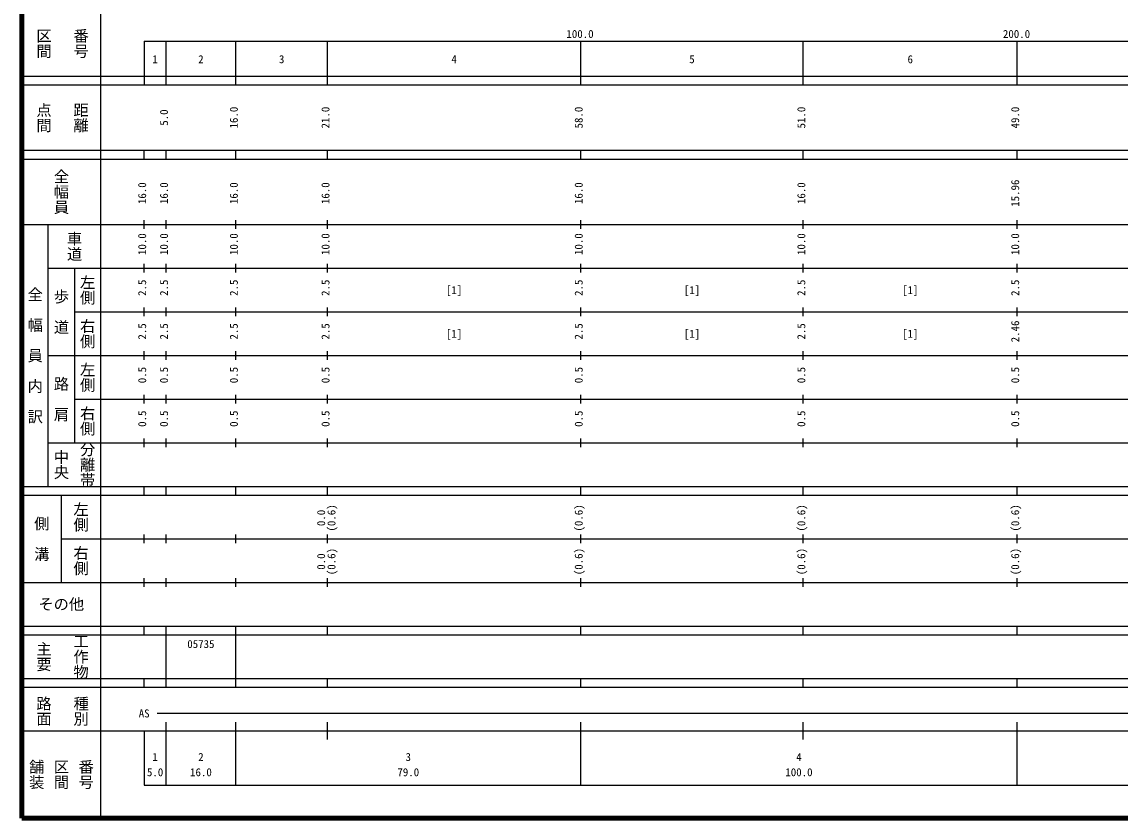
# Model space of a CAD drawing. Units: millimetres on the paper, enlarged 1000 times. Extents: x 40000 to 680000, y 20000 to 380000.
# Drawn here: x 40000 to 291558, y 20000 to 202409 of the extents above; entities that cross this region are included whole.
import ezdxf
from ezdxf.enums import TextEntityAlignment as Align

# ---------------------------------------------------------------- set-up
doc = ezdxf.new("R2010")
doc.units = ezdxf.units.MM
doc.header["$LTSCALE"] = 1000
doc.layers.add('M-TTL', color=2, linetype='Continuous', lineweight=140)
doc.layers.add('M-TTL-BAND', color=7, linetype='Continuous', lineweight=25)
doc.styles.add('@ＭＳ ゴシック', font='')
doc.styles.add('ＭＳ ゴシック', font='')
doc.styles.get('@ＭＳ ゴシック').set_extended_font_data('@MS Gothic')
doc.styles.get('ＭＳ ゴシック').set_extended_font_data('MS Gothic')

msp = doc.modelspace()

# ---------------------------------------------------------------- linework, layer by layer
at = {"layer": 'M-TTL'}
for p, q in [((40000, 380000), (40000, 20000)), ((40000, 20000), (680000, 20000))]:
    msp.add_line(p, q, dxfattribs=at)
at = {"layer": 'M-TTL-BAND'}
for p, q in [((58000, 370000), (58000, 20000)), ((68000, 198000), (579000, 198000)), ((68000, 198000), (68000, 188000)), ((73000, 188000), (73000, 198000)), ((89000, 188000), (89000, 198000)), ((110000, 188000), (110000, 198000)), ((168000, 188000), (168000, 198000)), ((219000, 188000), (219000, 198000)), ((268000, 188000), (268000, 198000)), ((40000, 190000), (579000, 190000)), ((40000, 188000), (579000, 188000)), ((40000, 173000), (579000, 173000)), ((68000, 171000), (68000, 173000)), ((73000, 171000), (73000, 173000)), ((89000, 171000), (89000, 173000)), ((110000, 171000), (110000, 173000)), ((168000, 171000), (168000, 173000)), ((219000, 171000), (219000, 173000)), ((268000, 171000), (268000, 173000)), ((40000, 171000), (579000, 171000)), ((40000, 156000), (579000, 156000)), ((46000, 96000), (46000, 156000)), ((68000, 155000), (68000, 157000)), ((73000, 155000), (73000, 157000)), ((89000, 155000), (89000, 157000)), ((110000, 155000), (110000, 157000)), ((168000, 155000), (168000, 157000)), ((219000, 155000), (219000, 157000)), ((268000, 155000), (268000, 157000)), ((46000, 146000), (579000, 146000)), ((52000, 146000), (52000, 106000)), ((68000, 145000), (68000, 147000)), ((73000, 145000), (73000, 147000)), ((89000, 145000), (89000, 147000)), ((110000, 145000), (110000, 147000)), ((168000, 145000), (168000, 147000)), ((219000, 145000), (219000, 147000)), ((268000, 145000), (268000, 147000)), ((52000, 136000), (579000, 136000)), ((68000, 135000), (68000, 137000)), ((73000, 135000), (73000, 137000)), ((89000, 135000), (89000, 137000)), ((110000, 135000), (110000, 137000)), ((168000, 135000), (168000, 137000)), ((219000, 135000), (219000, 137000)), ((268000, 135000), (268000, 137000)), ((46000, 126000), (579000, 126000)), ((68000, 125000), (68000, 127000)), ((73000, 125000), (73000, 127000)), ((89000, 125000), (89000, 127000)), ((110000, 125000), (110000, 127000)), ((168000, 125000), (168000, 127000)), ((219000, 125000), (219000, 127000)), ((268000, 125000), (268000, 127000)), ((52000, 116000), (579000, 116000)), ((68000, 115000), (68000, 117000)), ((73000, 115000), (73000, 117000)), ((89000, 115000), (89000, 117000)), ((110000, 115000), (110000, 117000)), ((168000, 115000), (168000, 117000)), ((219000, 115000), (219000, 117000)), ((268000, 115000), (268000, 117000)), ((46000, 106000), (579000, 106000)), ((68000, 105000), (68000, 107000)), ((73000, 105000), (73000, 107000)), ((89000, 105000), (89000, 107000)), ((110000, 105000), (110000, 107000)), ((168000, 105000), (168000, 107000)), ((219000, 105000), (219000, 107000)), ((268000, 105000), (268000, 107000)), ((40000, 96000), (579000, 96000)), ((68000, 94000), (68000, 96000)), ((73000, 94000), (73000, 96000)), ((89000, 94000), (89000, 96000)), ((110000, 94000), (110000, 96000)), ((168000, 94000), (168000, 96000)), ((219000, 94000), (219000, 96000)), ((268000, 94000), (268000, 96000)), ((40000, 94000), (579000, 94000)), ((49000, 94000), (49000, 74000)), ((49000, 84000), (579000, 84000)), ((68000, 83000), (68000, 85000)), ((73000, 83000), (73000, 85000)), ((89000, 83000), (89000, 85000)), ((110000, 83000), (110000, 85000)), ((168000, 83000), (168000, 85000)), ((219000, 83000), (219000, 85000)), ((268000, 83000), (268000, 85000)), ((40000, 74000), (579000, 74000)), ((68000, 73000), (68000, 75000)), ((73000, 73000), (73000, 75000)), ((89000, 73000), (89000, 75000)), ((110000, 73000), (110000, 75000)), ((168000, 73000), (168000, 75000)), ((219000, 73000), (219000, 75000)), ((268000, 73000), (268000, 75000)), ((40000, 64000), (579000, 64000)), ((68000, 62000), (68000, 64000)), ((73000, 62000), (73000, 64000)), ((89000, 62000), (89000, 64000)), ((110000, 62000), (110000, 64000)), ((168000, 62000), (168000, 64000)), ((219000, 62000), (219000, 64000)), ((268000, 62000), (268000, 64000)), ((40000, 62000), (579000, 62000)), ((73000, 52000), (73000, 62000)), ((89000, 52000), (89000, 62000)), ((40000, 52000), (579000, 52000)), ((68000, 50000), (68000, 52000)), ((73000, 50000), (73000, 52000)), ((89000, 50000), (89000, 52000)), ((110000, 50000), (110000, 52000)), ((168000, 50000), (168000, 52000)), ((219000, 50000), (219000, 52000)), ((268000, 50000), (268000, 52000)), ((40000, 50000), (579000, 50000)), ((71000, 44000), (565000, 44000)), ((73000, 27500), (73000, 42000)), ((89000, 27500), (89000, 42000)), ((110000, 38000), (110000, 42000)), ((168000, 27500), (168000, 42000)), ((219000, 38000), (219000, 42000)), ((268000, 27500), (268000, 42000)), ((40000, 40000), (579000, 40000)), ((68000, 40000), (68000, 27500)), ((68000, 27500), (579000, 27500))]:
    msp.add_line(p, q, dxfattribs=at)

# ---------------------------------------------------------------- texts
at = {"layer": 'M-TTL-BAND', "style": '@ＭＳ ゴシック'}
for s, p in [('区間', (45000, 197500)), ('番号', (53500, 197500)), ('点間', (45000, 180500)), ('距離', (53500, 180500)), ('全幅員', (49000, 163500)), ('車道', (52000, 151000)), ('左側', (55000, 141000)), ('全\u3000幅\u3000員\u3000内\u3000訳', (43000, 126000)), ('歩\u3000道', (49000, 136000)), ('右側', (55000, 131000)), ('左側', (55000, 121000)), ('路\u3000肩', (49000, 116000)), ('右側', (55000, 111000)), ('分離帯', (55000, 101000)), ('中央', (49000, 101000)), ('左側', (53500, 89000)), ('側\u3000溝', (44500, 84000)), ('右側', (53500, 79000)), ('工作物', (53500, 57000)), ('主要', (45000, 57000)), ('路面', (45000, 44500)), ('種別', (53500, 44500)), ('舗装', (43333, 30000)), ('区間', (49000, 30000)), ('番号', (54667, 30000))]:
    msp.add_text(s, height=2566, rotation=270, dxfattribs=at).set_placement(p, align=Align.MIDDLE_CENTER)
at = {"layer": 'M-TTL-BAND', "style": 'ＭＳ ゴシック'}
for s, p in [('100.0', (167844, 198195)), ('200.0', (267844, 198195)), ('1', (70500, 192405)), ('2', (81000, 192405)), ('3', (99500, 192405)), ('4', (139000, 192405)), ('5', (193500, 192405)), ('6', (243500, 192405)), ('[1]', (139000, 139500)), ('[1]', (193500, 139500)), ('[1]', (243500, 139500)), ('[1]', (139000, 129500)), ('[1]', (193500, 129500)), ('[1]', (243500, 129500)), ('AS', (68000, 42500)), ('1', (70500, 32523)), ('2', (81000, 32523)), ('3', (128500, 32523)), ('4', (218000, 32523)), ('5.0', (70500, 29033)), ('16.0', (81000, 29033)), ('79.0', (128500, 29033)), ('100.0', (218000, 29033))]:
    msp.add_text(s, height=1833, dxfattribs=at).set_placement(p, align=Align.BOTTOM_CENTER)
for s, p in [('5.0', (74000, 180500)), ('16.0', (90000, 180500)), ('21.0', (111000, 180500)), ('58.0', (169000, 180500)), ('51.0', (220000, 180500)), ('49.0', (269000, 180500)), ('15.96', (269000, 163174)), ('16.0', (69000, 163174)), ('16.0', (74000, 163174)), ('16.0', (90000, 163174)), ('16.0', (111000, 163174)), ('16.0', (169000, 163174)), ('16.0', (220000, 163174)), ('10.0', (69000, 151500)), ('10.0', (74000, 151500)), ('10.0', (90000, 151500)), ('10.0', (111000, 151500)), ('10.0', (169000, 151500)), ('10.0', (220000, 151500)), ('10.0', (269000, 151500)), ('2.5', (69000, 141500)), ('2.5', (74000, 141500)), ('2.5', (90000, 141500)), ('2.5', (111000, 141500)), ('2.5', (169000, 141500)), ('2.5', (220000, 141500)), ('2.5', (269000, 141500)), ('2.46', (269000, 131500)), ('2.5', (69000, 131500)), ('2.5', (74000, 131500)), ('2.5', (90000, 131500)), ('2.5', (111000, 131500)), ('2.5', (169000, 131500)), ('2.5', (220000, 131500)), ('0.5', (69000, 121500)), ('0.5', (74000, 121500)), ('0.5', (90000, 121500)), ('0.5', (111000, 121500)), ('0.5', (169000, 121500)), ('0.5', (220000, 121500)), ('0.5', (269000, 121500)), ('0.5', (69000, 111500)), ('0.5', (74000, 111500)), ('0.5', (90000, 111500)), ('0.5', (111000, 111500)), ('0.5', (169000, 111500)), ('0.5', (220000, 111500)), ('0.5', (269000, 111500)), ('(0.6)', (112370, 88764)), ('(0.6)', (169000, 88764)), ('(0.6)', (220000, 88764)), ('(0.6)', (269000, 88764)), ('0.0', (110000, 88764)), ('0.0', (110000, 78764)), ('(0.6)', (112370, 78764)), ('(0.6)', (169000, 78764)), ('(0.6)', (220000, 78764)), ('(0.6)', (269000, 78764))]:
    msp.add_text(s, height=1833, rotation=90, dxfattribs=at).set_placement(p, align=Align.BOTTOM_CENTER)
msp.add_text('その他', height=2566, dxfattribs=at).set_placement((49000, 69000), align=Align.MIDDLE_CENTER)
msp.add_text('05735', height=1833, dxfattribs=at).set_placement((77875, 58405), align=Align.BOTTOM_LEFT)

doc.saveas('drawing.dxf')
